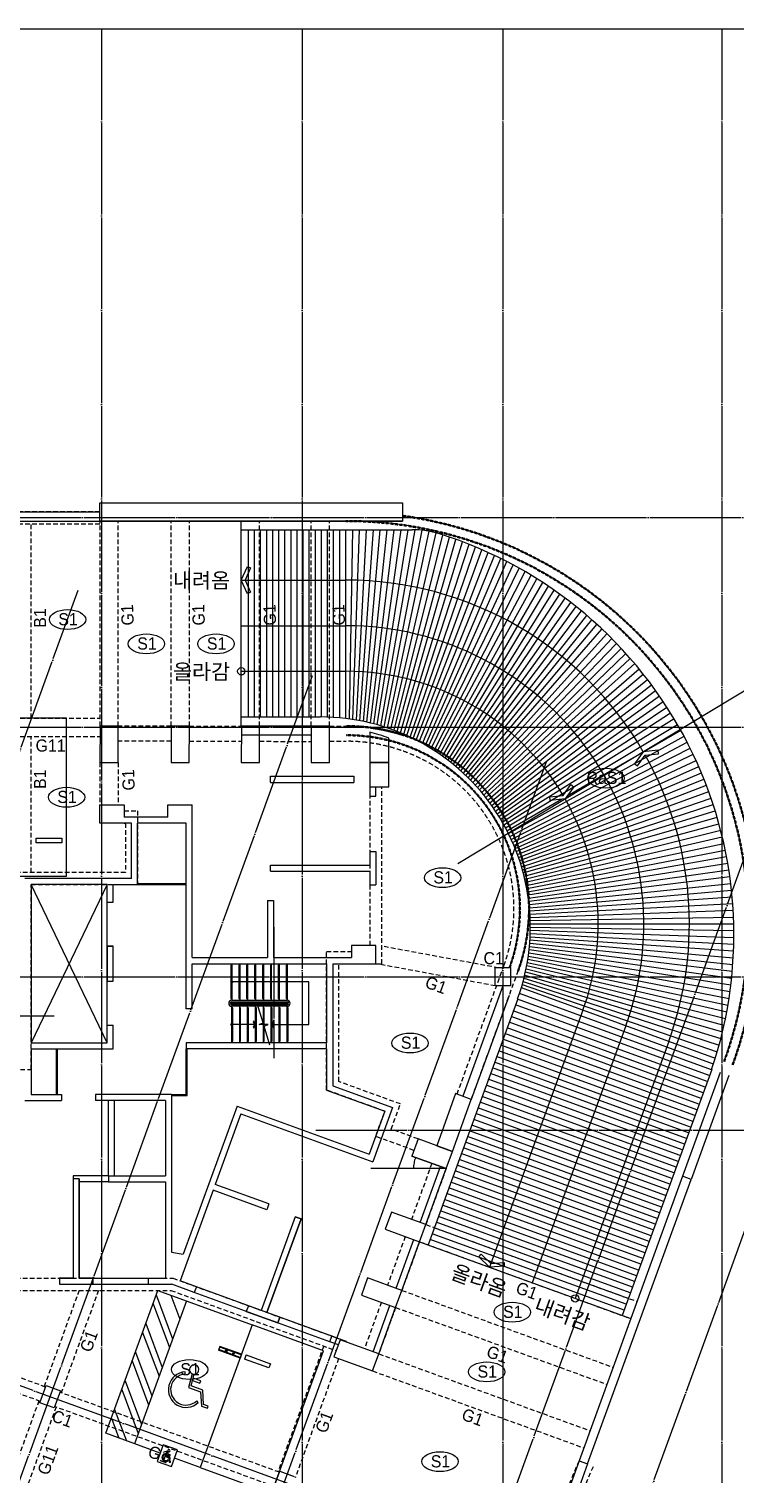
# Model space of a CAD drawing. Extents: x -1102843 to -854660, y -1929973 to -1754472.
# Drawn here: x -928088 to -904863, y -1844289 to -1796784 of the extents above; entities that cross this region are included whole.
import ezdxf
from ezdxf.enums import TextEntityAlignment as Align

# ---------------------------------------------------------------- set-up
doc = ezdxf.new("R2010")
doc.units = 0
doc.header["$LTSCALE"] = 100
doc.header["$MEASUREMENT"] = 0
for name, pattern in [('CEN', [62, 60, -1, 0, -1]), ('HID', [2.3, 1.5, -0.8]), ('HIDDEN', [0.375, 0.25, -0.125])]:
    doc.linetypes.add(name, pattern=pattern)
doc.layers.get('0').update_dxf_attribs({"linetype": 'CONTINUOUS'})
for name, color, linetype, plot in [('!!0', 240, 'CONTINUOUS', False), ('!!0-비내력(경량_출력금지)', 91, 'CONTINUOUS', False), ('!!0-비내력벽(조적_출력금지)', 92, 'CONTINUOUS', False), ('DEFPOINT', 135, 'CONTINUOUS', False)]:
    doc.layers.add(name, color=color, linetype=linetype, plot=plot)
for name, color, linetype in [('!!0-BEAM', 6, 'HID'), ('!!0-BEAM-N', 1, 'HIDDEN'), ('!!0-Cen', 174, 'CEN'), ('!!0-COLUMN', 41, 'CONTINUOUS'), ('!!0-COLUMN-N', 2, 'CONTINUOUS'), ('!!0-END', 253, 'CONTINUOUS'), ('!!0-GIRDER', 3, 'HID'), ('!!0-GIRDER-N', 3, 'CONTINUOUS'), ('!!0-OPEN', 1, 'CONTINUOUS'), ('!!0-WALL', 2, 'CONTINUOUS'), ('000_주차라인', 251, 'CONTINUOUS')]:
    doc.layers.add(name, color=color, linetype=linetype)
doc.layers.add('!!0-하부골조', color=5, linetype='HIDDEN', lineweight=50)
doc.styles.add('굴림', font='Gulim.ttf')

msp = doc.modelspace()

# ---------------------------------------------------------------- linework, layer by layer
at = {"layer": '!!0', "color": 7}
for q in [(-915492, -1833836, 0), (-916847, -1834246, 0)]:
    msp.add_line((-914365, -1834246, 0), q, dxfattribs=at)
for start, end in [(170.0099, 179.9904), (160.0096, 169.9901)]:
    msp.add_arc((-914365, -1834246), 1074, start, end, dxfattribs=at)
for points in [[(-915375, -1833879), (-915374, -1833879), (-915374, -1833878)], [(-915439, -1834246), (-915439, -1834246), (-915439, -1834246)]]:
    msp.add_solid(points, dxfattribs=at)
at = {"layer": '!!0-BEAM'}
for p, q in [((-928016, -1819440, 0), (-928016, -1813061)), ((-928016, -1824511, 0), (-928016, -1820040, 0))]:
    msp.add_line(p, q, dxfattribs=at)
at = {"layer": '!!0-Cen', "ltscale": 0.5}
for p, q in [((-925700, -1796784, 0), (-925700, -1845684, 0)), ((-919100, -1796784, 0), (-919100, -1845684, 0)), ((-912500, -1796784, 0), (-912500, -1845684, 0)), ((-905300, -1796784, 0), (-905300, -1845684, 0)), ((-904640, -1850029, 0), (-1037616, -1801630, 0)), ((-978975, -1812840, 0), (-898539, -1812840, 0)), ((-946370, -1869921, 0), (-926465, -1815231, 0)), ((-938665, -1872726, 0), (-918759, -1818036, 0)), ((-978975, -1819740, 0), (-898539, -1819740, 0)), ((-930959, -1875530, 0), (-911054, -1820840, 0)), ((-924194, -1877993, 0), (-904288, -1823303, 0)), ((-920247, -1879429, 0), (-900341, -1824739, 0)), ((-920036, -1826314, 0), (-920036, -1830619, 0)), ((-978975, -1827940, 0), (-898539, -1827940, 0)), ((-927256, -1829234), (-929956, -1829234)), ((-918646, -1832984, 0), (-903546, -1832984, 0))]:
    msp.add_line(p, q, dxfattribs=at)
at = {"layer": '!!0-COLUMN'}
for p, q in [((-925749, -1819701, 0), (-925751, -1820901, 0)), ((-925149, -1819702, 0), (-925749, -1819701, 0)), ((-925749, -1819701, 0), (-925749, -1819701, 0)), ((-925151, -1820901, 0), (-925149, -1819702, 0)), ((-923410, -1819701, 0), (-923412, -1820901, 0)), ((-922810, -1819702, 0), (-923410, -1819701, 0)), ((-923410, -1819701, 0), (-923410, -1819701, 0)), ((-922812, -1820901, 0), (-922810, -1819702, 0)), ((-921100, -1819701, 0), (-921102, -1820901, 0)), ((-920500, -1820901, 0), (-920500, -1819702, 0)), ((-918800, -1819701, 0), (-918802, -1820901, 0)), ((-918202, -1820901, 0), (-918200, -1819702, 0)), ((-925751, -1820901, 0), (-925151, -1820901, 0)), ((-923412, -1820901, 0), (-922812, -1820901, 0)), ((-921102, -1820901, 0), (-920500, -1820901, 0)), ((-918802, -1820901, 0), (-918202, -1820901, 0)), ((-925756, -1822891, 0), (-925756, -1822291, 0)), ((-925756, -1822291, 0), (-924956, -1822291, 0)), ((-924956, -1822291, 0), (-924956, -1822691, 0)), ((-923516, -1822691, 0), (-923516, -1822291, 0)), ((-923516, -1822291, 0), (-922716, -1822291, 0)), ((-916676, -1826911, 0), (-917476, -1826911, 0)), ((-917476, -1826911, 0), (-917476, -1827311, 0)), ((-916676, -1827511, 0), (-916676, -1826911, 0)), ((-912750, -1828240, 0), (-912750, -1827640, 0)), ((-912750, -1827640, 0), (-912250, -1827640, 0)), ((-912250, -1827640, 0), (-912250, -1828240, 0)), ((-912250, -1828240, 0), (-912750, -1828240, 0)), ((-915288, -1833271, 0), (-915492, -1833836, 0)), ((-914160, -1833682, 0), (-915288, -1833271, 0)), ((-914676, -1833494, 0), (-914160, -1833682, 0)), ((-914365, -1834246, 0), (-914160, -1833682, 0)), ((-914160, -1833682, 0), (-914160, -1833682, 0)), ((-915492, -1833836, 0), (-914365, -1834246, 0)), ((-916163, -1835677, 0), (-916367, -1836241, 0)), ((-915036, -1836087, 0), (-916163, -1835677, 0)), ((-916367, -1836241, 0), (-915241, -1836651, 0)), ((-915241, -1836651, 0), (-915036, -1836087, 0)), ((-915036, -1836087, 0), (-915036, -1836087, 0)), ((-916950, -1837838, 0), (-917154, -1838403, 0)), ((-915822, -1838249, 0), (-916950, -1837838, 0)), ((-917154, -1838403, 0), (-916028, -1838813, 0)), ((-916028, -1838813, 0), (-915822, -1838249, 0)), ((-915822, -1838249, 0), (-915822, -1838249, 0)), ((-916582, -1840335, 0), (-917851, -1839873, 0)), ((-916787, -1840899, 0), (-916582, -1840335, 0)), ((-916582, -1840335, 0), (-916582, -1840335, 0)), ((-918055, -1840437, 0), (-916787, -1840899, 0)), ((-927728, -1841945, 0), (-927522, -1841381, 0)), ((-927522, -1841381, 0), (-927053, -1841552, 0)), ((-927053, -1841552, 0), (-927258, -1842116, 0)), ((-927258, -1842116, 0), (-927728, -1841945, 0)), ((-920043, -1844762), (-919838, -1844198)), ((-919838, -1844198), (-919368, -1844369))]:
    msp.add_line(p, q, dxfattribs=at)
at = {"layer": '!!0-END'}
for p, q in [((-921104, -1819701, 0), (-921107, -1812961, 0)), ((-921107, -1813245, 0), (-915482, -1813245, 0)), ((-920866, -1819401, 0), (-920866, -1813261, 0)), ((-920666, -1819401, 0), (-920666, -1813261, 0)), ((-920466, -1819401, 0), (-920466, -1813261, 0)), ((-920266, -1819401, 0), (-920266, -1813261, 0)), ((-920066, -1819401, 0), (-920066, -1813261, 0)), ((-919866, -1819401, 0), (-919866, -1813261, 0)), ((-919666, -1819401, 0), (-919666, -1813261, 0)), ((-919466, -1819401, 0), (-919466, -1813261, 0)), ((-919266, -1819401, 0), (-919266, -1813261, 0)), ((-919066, -1819401, 0), (-919066, -1813261, 0)), ((-918866, -1819401, 0), (-918866, -1813261, 0)), ((-918666, -1819401, 0), (-918666, -1813261, 0)), ((-918466, -1819401, 0), (-918466, -1813261, 0)), ((-918266, -1819401, 0), (-918266, -1813261, 0)), ((-918066, -1819416, 0), (-918066, -1813261, 0)), ((-917866, -1819431, 0), (-917866, -1813261, 0)), ((-917666, -1819453, 0), (-917666, -1813261, 0)), ((-917549, -1819468, 0), (-917440, -1813245, 0)), ((-917432, -1819485, 0), (-917214, -1813245, 0)), ((-917315, -1819504, 0), (-916987, -1813245, 0)), ((-917199, -1819526, 0), (-916760, -1813245, 0)), ((-917084, -1819549, 0), (-916533, -1813245, 0)), ((-916970, -1819574, 0), (-916304, -1813245, 0)), ((-916856, -1819601, 0), (-916075, -1813245, 0)), ((-916743, -1819629, 0), (-915845, -1813245, 0)), ((-916630, -1819660, 0), (-915615, -1813248, 0)), ((-916519, -1819692, 0), (-915382, -1813246, 0)), ((-916408, -1819726, 0), (-915151, -1813263, 0)), ((-916298, -1819762, 0), (-914923, -1813297, 0)), ((-916188, -1819800, 0), (-914699, -1813349, 0)), ((-916080, -1819840, 0), (-914479, -1813420, 0)), ((-915973, -1819881, 0), (-914260, -1813488, 0)), ((-915866, -1819924, 0), (-914043, -1813564, 0)), ((-915761, -1819968, 0), (-913827, -1813644, 0)), ((-915656, -1820015, 0), (-913613, -1813727, 0)), ((-915553, -1820062, 0), (-913401, -1813813, 0)), ((-915450, -1820112, 0), (-913190, -1813903, 0)), ((-915348, -1820163, 0), (-912981, -1813996, 0)), ((-915248, -1820216, 0), (-912774, -1814093, 0)), ((-915148, -1820270, 0), (-912569, -1814193, 0)), ((-921104, -1814901, 0), (-920904, -1814453, 0)), ((-920795, -1814502, 0), (-920973, -1814901, 0)), ((-920904, -1814453, 0), (-920795, -1814502, 0)), ((-915050, -1820325, 0), (-912366, -1814296, 0)), ((-914953, -1820382, 0), (-912164, -1814402, 0)), ((-914857, -1820441, 0), (-911965, -1814512, 0)), ((-914762, -1820501, 0), (-911768, -1814625, 0)), ((-921104, -1814901, 0), (-917666, -1814901, 0)), ((-920904, -1815349, 0), (-921104, -1814901, 0)), ((-920973, -1814901, 0), (-920795, -1815300, 0)), ((-914668, -1820563, 0), (-911572, -1814740, 0)), ((-914576, -1820625, 0), (-911379, -1814859, 0)), ((-914484, -1820690, 0), (-911188, -1814981, 0)), ((-914394, -1820755, 0), (-911000, -1815106, 0)), ((-920795, -1815300, 0), (-920904, -1815349, 0)), ((-914305, -1820822, 0), (-910813, -1815234, 0)), ((-914217, -1820890, 0), (-910629, -1815365, 0)), ((-914131, -1820960, 0), (-910447, -1815498, 0)), ((-914046, -1821031, 0), (-910268, -1815635, 0)), ((-913962, -1821103, 0), (-910090, -1815774, 0)), ((-913879, -1821176, 0), (-909916, -1815916, 0)), ((-913798, -1821250, 0), (-909744, -1816061, 0)), ((-921104, -1816401, 0), (-917666, -1816401, 0)), ((-913718, -1821326, 0), (-909574, -1816208, 0)), ((-913640, -1821402, 0), (-909407, -1816358, 0)), ((-913562, -1821480, 0), (-909242, -1816511, 0)), ((-913487, -1821559, 0), (-909080, -1816666, 0)), ((-913412, -1821639, 0), (-908921, -1816823, 0)), ((-913339, -1821720, 0), (-908765, -1816983, 0)), ((-913267, -1821802, 0), (-908611, -1817146, 0)), ((-913197, -1821885, 0), (-908460, -1817311, 0)), ((-913128, -1821969, 0), (-908311, -1817478, 0)), ((-921104, -1817901, 0), (-917666, -1817901, 0)), ((-913061, -1822054, 0), (-908166, -1817647, 0)), ((-912995, -1822140, 0), (-908023, -1817819, 0)), ((-912930, -1822227, 0), (-907884, -1817992, 0)), ((-913977, -1824213, 0), (-904203, -1818328, 0)), ((-912867, -1822315, 0), (-907747, -1818168, 0)), ((-912805, -1822403, 0), (-907613, -1818346, 0)), ((-912745, -1822493, 0), (-907482, -1818527, 0)), ((-912686, -1822583, 0), (-907354, -1818709, 0)), ((-912629, -1822674, 0), (-907229, -1818893, 0)), ((-921104, -1819401, 0), (-918498, -1819402, 0)), ((-912573, -1822766, 0), (-907107, -1819079, 0)), ((-912519, -1822858, 0), (-906988, -1819266, 0)), ((-912466, -1822952, 0), (-906872, -1819456, 0)), ((-912415, -1823046, 0), (-906759, -1819647, 0)), ((-910388, -1821999, 0), (-906650, -1819841, 0)), ((-912317, -1823236, 0), (-906543, -1820035, 0)), ((-912270, -1823332, 0), (-906440, -1820232, 0)), ((-912225, -1823428, 0), (-906340, -1820430, 0)), ((-912181, -1823526, 0), (-906243, -1820630, 0)), ((-912139, -1823624, 0), (-906149, -1820831, 0)), ((-907884, -1820544, 0), (-908175, -1820939, 0)), ((-908078, -1821010, 0), (-907819, -1820659, 0)), ((-907396, -1820498, 0), (-907884, -1820544, 0)), ((-907819, -1820659, 0), (-907384, -1820617, 0)), ((-907384, -1820617, 0), (-907396, -1820498, 0)), ((-912098, -1823722, 0), (-906059, -1821033, 0)), ((-912059, -1823821, 0), (-905972, -1821237, 0)), ((-908175, -1820939, 0), (-908078, -1821010, 0)), ((-912022, -1823921, 0), (-905888, -1821442, 0)), ((-911986, -1824021, 0), (-905807, -1821649, 0)), ((-910521, -1821979, 0), (-910267, -1821624, 0)), ((-910169, -1821693, 0), (-910455, -1822092, 0)), ((-910267, -1821624, 0), (-910169, -1821693, 0)), ((-912365, -1823140, 0), (-910572, -1822105, 0)), ((-911952, -1824121, 0), (-905730, -1821857, 0)), ((-911919, -1824222, 0), (-905656, -1822066, 0)), ((-911888, -1824323, 0), (-905586, -1822276, 0)), ((-910955, -1822026, 0), (-910521, -1821979, 0)), ((-910942, -1822146, 0), (-910955, -1822026, 0)), ((-910455, -1822092, 0), (-910942, -1822146, 0)), ((-911858, -1824425, 0), (-905519, -1822487, 0)), ((-911830, -1824528, 0), (-905455, -1822700, 0)), ((-911803, -1824630, 0), (-905395, -1822913, 0)), ((-911779, -1824733, 0), (-905338, -1823127, 0)), ((-911755, -1824836, 0), (-905285, -1823343, 0)), ((-911734, -1824940, 0), (-905235, -1823559, 0)), ((-911714, -1825044, 0), (-905188, -1823776, 0)), ((-911695, -1825148, 0), (-905145, -1823993, 0)), ((-911678, -1825253, 0), (-905106, -1824212, 0)), ((-911663, -1825357, 0), (-905070, -1824431, 0)), ((-911649, -1825462, 0), (-905037, -1824650, 0)), ((-925516, -1824911, 0), (-928016, -1824911, 0)), ((-928016, -1824911, 0), (-928016, -1830111, 0)), ((-925516, -1830111, 0), (-925516, -1824911, 0)), ((-911637, -1825567, 0), (-905008, -1824871, 0)), ((-911627, -1825673, 0), (-904983, -1825091, 0)), ((-911618, -1825778, 0), (-904961, -1825313, 0)), ((-911611, -1825884, 0), (-904943, -1825534, 0)), ((-911605, -1825989, 0), (-904928, -1825756, 0)), ((-911601, -1826095, 0), (-904917, -1825978, 0)), ((-911601, -1826519, 0), (-904908, -1826870, 0)), ((-911599, -1826201, 0), (-904909, -1826201, 0)), ((-911599, -1826413, 0), (-904905, -1826647, 0)), ((-911598, -1826307, 0), (-904905, -1826424, 0)), ((-911628, -1826942, 0), (-904957, -1827762, 0)), ((-911619, -1826837, 0), (-904940, -1827539, 0)), ((-911611, -1826731, 0), (-904925, -1827316, 0)), ((-911605, -1826625, 0), (-904915, -1827093, 0)), ((-921416, -1827511, 0), (-921416, -1828711, 0)), ((-921156, -1827511, 0), (-921156, -1828711, 0)), ((-920896, -1827511, 0), (-920896, -1828711, 0)), ((-920636, -1827511, 0), (-920636, -1828711, 0)), ((-920376, -1827511, 0), (-920376, -1828711, 0)), ((-920116, -1827511, 0), (-920116, -1828711, 0)), ((-919856, -1827511, 0), (-919856, -1828711, 0)), ((-919596, -1827511, 0), (-919596, -1828711, 0)), ((-911697, -1827470, 0), (-905100, -1828872, 0)), ((-911680, -1827365, 0), (-905064, -1828651, 0)), ((-911665, -1827259, 0), (-905032, -1828429, 0)), ((-911651, -1827154, 0), (-905003, -1828207, 0)), ((-911638, -1827048, 0), (-904978, -1827984, 0)), ((-921416, -1827561, 0), (-921446, -1827561, 0)), ((-921446, -1827561, 0), (-921446, -1828661, 0)), ((-921156, -1827561, 0), (-921186, -1827561, 0)), ((-921186, -1827561, 0), (-921186, -1828661, 0)), ((-920896, -1827561, 0), (-920926, -1827561, 0)), ((-920926, -1827561, 0), (-920926, -1828661, 0)), ((-920636, -1827561, 0), (-920666, -1827561, 0)), ((-920666, -1827561, 0), (-920666, -1828661, 0)), ((-920376, -1827561, 0), (-920406, -1827561, 0)), ((-920406, -1827561, 0), (-920406, -1828661, 0)), ((-920116, -1827561, 0), (-920146, -1827561, 0)), ((-920146, -1827561, 0), (-920146, -1828661, 0)), ((-919856, -1827561, 0), (-919886, -1827561, 0)), ((-919886, -1827561, 0), (-919886, -1828661, 0)), ((-919596, -1827561, 0), (-919626, -1827561, 0)), ((-919626, -1827561, 0), (-919626, -1828661, 0)), ((-911783, -1827888, 0), (-905279, -1829753, 0)), ((-911759, -1827784, 0), (-905229, -1829534, 0)), ((-911737, -1827679, 0), (-905182, -1829314, 0)), ((-911716, -1827575, 0), (-905139, -1829093, 0)), ((-918883, -1828111, 0), (-921416, -1828111, 0)), ((-918883, -1829511, 0), (-918883, -1828111, 0)), ((-905507, -1830627, 0), (-911884, -1828306, 0)), ((-911864, -1828199, 0), (-905451, -1830407, 0)), ((-911835, -1828096, 0), (-905390, -1830190, 0)), ((-911808, -1827992, 0), (-905333, -1829972, 0)), ((-921446, -1828661, 0), (-921416, -1828661, 0)), ((-921416, -1828711, 0), (-919596, -1828711, 0)), ((-921416, -1828861, 0), (-921416, -1828761, 0)), ((-921416, -1828761, 0), (-919596, -1828761, 0)), ((-919596, -1828786, 0), (-921416, -1828786, 0)), ((-919596, -1828836, 0), (-921416, -1828836, 0)), ((-919596, -1828861, 0), (-921416, -1828861, 0)), ((-919596, -1828911, 0), (-921416, -1828911, 0)), ((-921416, -1830111, 0), (-921416, -1828911, 0)), ((-921186, -1828661, 0), (-921156, -1828661, 0)), ((-921156, -1828786, 0), (-921156, -1828761, 0)), ((-921156, -1828836, 0), (-921156, -1828861, 0)), ((-921156, -1830111, 0), (-921156, -1828911, 0)), ((-920926, -1828661, 0), (-920896, -1828661, 0)), ((-920896, -1828786, 0), (-920896, -1828761, 0)), ((-920896, -1828836, 0), (-920896, -1828861, 0)), ((-920896, -1830111, 0), (-920896, -1828911, 0)), ((-920666, -1828661, 0), (-920636, -1828661, 0)), ((-920636, -1828786, 0), (-920636, -1828761, 0)), ((-920636, -1828836, 0), (-920636, -1828861, 0)), ((-920636, -1830111, 0), (-920636, -1828911, 0)), ((-920381, -1829461, 0), (-920587, -1828786, 0)), ((-920406, -1828661, 0), (-920376, -1828661, 0)), ((-920376, -1828786, 0), (-920376, -1828761, 0)), ((-920376, -1828836, 0), (-920376, -1828861, 0)), ((-920376, -1830111, 0), (-920376, -1828911, 0)), ((-920146, -1828661, 0), (-920116, -1828661, 0)), ((-920116, -1828786, 0), (-920116, -1828761, 0)), ((-920116, -1828836, 0), (-920116, -1828861, 0)), ((-920116, -1830111, 0), (-920116, -1828911, 0)), ((-919886, -1828661, 0), (-919856, -1828661, 0)), ((-919856, -1828786, 0), (-919856, -1828761, 0)), ((-919856, -1828836, 0), (-919856, -1828861, 0)), ((-919856, -1830111, 0), (-919856, -1828911, 0)), ((-919626, -1828661, 0), (-919596, -1828661, 0)), ((-919596, -1828761, 0), (-919596, -1828861, 0)), ((-919596, -1830111, 0), (-919596, -1828911, 0)), ((-912014, -1828662, 0), (-914959, -1836754, 0)), ((-905712, -1831191, 0), (-912089, -1828869, 0)), ((-905643, -1831003, 0), (-912021, -1828681, 0)), ((-905575, -1830815, 0), (-911953, -1828493, 0)), ((-921386, -1828961, 0), (-921416, -1828961, 0)), ((-921386, -1830061, 0), (-921386, -1828961, 0)), ((-921126, -1828961, 0), (-921156, -1828961, 0)), ((-921126, -1830061, 0), (-921126, -1828961, 0)), ((-920866, -1828961, 0), (-920896, -1828961, 0)), ((-920866, -1830061, 0), (-920866, -1828961, 0)), ((-920686, -1829399, 0), (-920713, -1829411, 0)), ((-920713, -1829411, 0), (-920668, -1829511, 0)), ((-920636, -1829511, 0), (-920686, -1829399, 0)), ((-920606, -1828961, 0), (-920636, -1828961, 0)), ((-920606, -1830061, 0), (-920606, -1828961, 0)), ((-920346, -1828961, 0), (-920376, -1828961, 0)), ((-920346, -1830061, 0), (-920346, -1828961, 0)), ((-920086, -1828961, 0), (-920116, -1828961, 0)), ((-920116, -1829511, 0), (-920066, -1829399, 0)), ((-920086, -1830061, 0), (-920086, -1828961, 0)), ((-920038, -1829411, 0), (-920083, -1829511, 0)), ((-920066, -1829399, 0), (-920038, -1829411, 0)), ((-919826, -1828961, 0), (-919856, -1828961, 0)), ((-919826, -1830061, 0), (-919826, -1828961, 0)), ((-919566, -1828961, 0), (-919596, -1828961, 0)), ((-919566, -1830061, 0), (-919566, -1828961, 0)), ((-909867, -1829040, 0), (-912942, -1837488, 0)), ((-905849, -1831566, 0), (-912226, -1829245, 0)), ((-905780, -1831379, 0), (-912158, -1829057, 0)), ((-920636, -1829511, 0), (-921416, -1829511, 0)), ((-920668, -1829511, 0), (-920713, -1829611, 0)), ((-920713, -1829611, 0), (-920686, -1829623, 0)), ((-920686, -1829623, 0), (-920636, -1829511, 0)), ((-920516, -1829511, 0), (-920381, -1829461, 0)), ((-920216, -1829511, 0), (-920516, -1829511, 0)), ((-920350, -1829561, 0), (-920216, -1829511, 0)), ((-920160, -1830186, 0), (-920350, -1829561, 0)), ((-920116, -1829511, 0), (-918883, -1829511, 0)), ((-920066, -1829623, 0), (-920116, -1829511, 0)), ((-920083, -1829511, 0), (-920038, -1829611, 0)), ((-920038, -1829611, 0), (-920066, -1829623, 0)), ((-906054, -1832130, 0), (-912431, -1829809, 0)), ((-905985, -1831942, 0), (-912363, -1829621, 0)), ((-905917, -1831754, 0), (-912295, -1829433, 0)), ((-908457, -1829553, 0), (-911532, -1838001, 0)), ((-928016, -1830111, 0), (-925516, -1830111, 0)), ((-921416, -1830061, 0), (-921386, -1830061, 0)), ((-921156, -1830061, 0), (-921126, -1830061, 0)), ((-920896, -1830061, 0), (-920866, -1830061, 0)), ((-920636, -1830061, 0), (-920606, -1830061, 0)), ((-920376, -1830061, 0), (-920346, -1830061, 0)), ((-920116, -1830061, 0), (-920086, -1830061, 0)), ((-919856, -1830061, 0), (-919826, -1830061, 0)), ((-919596, -1830061, 0), (-919566, -1830061, 0)), ((-906191, -1832506, 0), (-912568, -1830185, 0)), ((-906122, -1832318, 0), (-912500, -1829997, 0)), ((-907048, -1830066, 0), (-910123, -1838514, 0)), ((-906396, -1833070, 0), (-912773, -1830749, 0)), ((-906327, -1832882, 0), (-912705, -1830561, 0)), ((-906259, -1832694, 0), (-912637, -1830373, 0)), ((-906601, -1833634, 0), (-912979, -1831313, 0)), ((-906533, -1833446, 0), (-912910, -1831125, 0)), ((-906464, -1833258, 0), (-912842, -1830937, 0)), ((-905633, -1830985, 0), (-908578, -1839076, 0)), ((-906738, -1834010, 0), (-913115, -1831688, 0)), ((-906669, -1833822, 0), (-913047, -1831500, 0)), ((-906943, -1834573, 0), (-913321, -1832252, 0)), ((-906875, -1834386, 0), (-913252, -1832064, 0)), ((-906806, -1834198, 0), (-913184, -1831876, 0)), ((-907080, -1834949, 0), (-913457, -1832628, 0)), ((-907011, -1834761, 0), (-913389, -1832440, 0)), ((-907285, -1835513, 0), (-913663, -1833192, 0)), ((-907217, -1835325, 0), (-913594, -1833004, 0)), ((-907148, -1835137, 0), (-913526, -1832816, 0)), ((-907422, -1835889, 0), (-913799, -1833568, 0)), ((-907353, -1835701, 0), (-913731, -1833380, 0)), ((-907627, -1836453, 0), (-914005, -1834132, 0)), ((-907559, -1836265, 0), (-913936, -1833944, 0)), ((-907490, -1836077, 0), (-913868, -1833756, 0)), ((-907764, -1836829, 0), (-914141, -1834508, 0)), ((-907695, -1836641, 0), (-914073, -1834320, 0)), ((-907969, -1837393, 0), (-914347, -1835071, 0)), ((-907901, -1837205, 0), (-914278, -1834883, 0)), ((-907832, -1837017, 0), (-914210, -1834695, 0)), ((-908106, -1837768, 0), (-914483, -1835447, 0)), ((-908038, -1837581, 0), (-914415, -1835259, 0)), ((-908311, -1838332, 0), (-914689, -1836011, 0)), ((-908243, -1838144, 0), (-914620, -1835823, 0)), ((-908174, -1837956, 0), (-914552, -1835635, 0)), ((-908448, -1838708, 0), (-914825, -1836387, 0)), ((-908380, -1838520, 0), (-914757, -1836199, 0)), ((-915241, -1836651, 0), (-908296, -1839179, 0)), ((-908516, -1838896, 0), (-914894, -1836575, 0)), ((-913294, -1837147, 0), (-913210, -1837061, 0)), ((-912942, -1837488, 0), (-913294, -1837147, 0)), ((-913210, -1837061, 0), (-912897, -1837365, 0)), ((-912453, -1837453, 0), (-912942, -1837488, 0)), ((-912897, -1837365, 0), (-912461, -1837334, 0)), ((-912461, -1837334, 0), (-912453, -1837453, 0))]:
    msp.add_line(p, q, dxfattribs=at)
for centre, radius in [((-921104, -1817901, 0), 120), ((-921416, -1828111, 0), 30), ((-921416, -1829511, 0), 30), ((-910123, -1838514, 0), 120)]:
    msp.add_circle(centre, radius, dxfattribs=at)
for centre, radius, start, end in [((-915482, -1816245, 0), 3000, 72.6012, 90), ((-918714, -1826560, 0), 13810, 341.2834, 72.6012), ((-917666, -1826201, 0), 11300, 30.0386, 90), ((-917666, -1826201, 0), 9800, 340, 90), ((-917666, -1826201, 0), 8300, 30.5814, 90), ((-918498, -1826302, 0), 6900, 340, 90), ((-917666, -1826201, 0), 11300, 340, 29.3712), ((-917666, -1826201, 0), 8300, 340, 29.6726), ((-921416, -1828811, 0), 100, 90, 270), ((-921416, -1828811, 0), 50, 90, 270), ((-919596, -1828811, 0), 100, 270, 90), ((-919596, -1828811, 0), 50, 270, 90)]:
    msp.add_arc(centre, radius, start, end, dxfattribs=at)
at = {"layer": '!!0-GIRDER'}
for p, q in [((-925756, -1812661, 0), (-973308, -1812661, 0)), ((-925756, -1813061, 0), (-973308, -1813061, 0)), ((-925749, -1819701, 0), (-925749, -1812961, 0)), ((-925149, -1819701, 0), (-925149, -1812961, 0)), ((-923410, -1819702, 0), (-923410, -1812962, 0)), ((-922810, -1819702, 0), (-922810, -1812962, 0)), ((-921104, -1819702, 0), (-921104, -1812962, 0)), ((-920504, -1819702, 0), (-920504, -1812962, 0)), ((-918800, -1819702, 0), (-918800, -1812962, 0)), ((-918200, -1819702, 0), (-918200, -1812962, 0)), ((-932050, -1819440, 0), (-925749, -1819440, 0)), ((-923410, -1819701, 0), (-925149, -1819701, 0)), ((-922810, -1819702, 0), (-921100, -1819702, 0)), ((-920500, -1819702, 0), (-918800, -1819705, 0)), ((-918200, -1819702, 0), (-917650, -1819701, 0)), ((-932050, -1820040, 0), (-925749, -1820040, 0)), ((-923410, -1820201, 0), (-925149, -1820201, 0)), ((-922810, -1820202, 0), (-921100, -1820202, 0)), ((-920501, -1820202, 0), (-918801, -1820205, 0)), ((-918199, -1820202, 0), (-917649, -1820201, 0)), ((-925751, -1820901, 0), (-925756, -1822291, 0)), ((-925151, -1820903, 0), (-925156, -1822293, 0)), ((-916876, -1821701, 0), (-916876, -1826911, 0)), ((-916476, -1827511, 0), (-916476, -1821701, 0)), ((-924956, -1822491, 0), (-924516, -1822491, 0)), ((-924516, -1822491, 0), (-924516, -1824911, 0)), ((-924956, -1822891, 0), (-924916, -1822891, 0)), ((-924916, -1822891, 0), (-924916, -1824511, 0)), ((-924916, -1824511, 0), (-928416, -1824511, 0)), ((-928016, -1830991, 0), (-928016, -1824911, 0)), ((-928016, -1824911, 0), (-924516, -1824911, 0)), ((-912640, -1827650, 0), (-916476, -1826938, 0)), ((-918296, -1831666, 0), (-918296, -1827111, 0)), ((-918296, -1827111, 0), (-917476, -1827111, 0)), ((-917896, -1831386, 0), (-917896, -1827511, 0)), ((-917896, -1827511, 0), (-917476, -1827511, 0)), ((-916676, -1827511, 0), (-916476, -1827511, 0)), ((-912750, -1828240, 0), (-916676, -1827511, 0)), ((-914007, -1831800, 0), (-912467, -1827582, 0)), ((-913538, -1831972, 0), (-911998, -1827753, 0)), ((-930206, -1830991, 0), (-928016, -1830991, 0)), ((-916382, -1832362, 0), (-918296, -1831666, 0)), ((-915870, -1832123, 0), (-917896, -1831386, 0)), ((-916171, -1832950, 0), (-915870, -1832123, 0)), ((-916683, -1833189, 0), (-916382, -1832362, 0)), ((-915425, -1833647, 0), (-916683, -1833189, 0)), ((-915288, -1833271, 0), (-916171, -1832950, 0)), ((-914835, -1834075, 0), (-915506, -1835916, 0)), ((-914365, -1834246, 0), (-915036, -1836087, 0)), ((-915711, -1836480, 0), (-916292, -1838078, 0)), ((-915036, -1836087, 0), (-908091, -1838615, 0)), ((-915241, -1836651, 0), (-915822, -1838249, 0)), ((-915241, -1836651, 0), (-908296, -1839179, 0)), ((-929206, -1837851, 0), (-923348, -1837851, 0)), ((-923348, -1837851, 0), (-917844, -1839854, 0)), ((-929206, -1838251, 0), (-923418, -1838251, 0)), ((-926436, -1838251, 0), (-927586, -1841411, 0)), ((-925798, -1838251, 0), (-927023, -1841616, 0)), ((-923418, -1838251, 0), (-917981, -1840230, 0)), ((-915822, -1838249, 0), (-908878, -1840777, 0)), ((-916497, -1838642, 0), (-917052, -1840164, 0)), ((-916028, -1838813, 0), (-916582, -1840335, 0)), ((-916028, -1838813, 0), (-909083, -1841340, 0)), ((-927710, -1841898, 0), (-935341, -1839121, 0)), ((-927539, -1841428, 0), (-933879, -1839121, 0)), ((-918392, -1840080, 0), (-919896, -1844210, 0)), ((-916582, -1840335, 0), (-909637, -1842863, 0)), ((-917904, -1840492, 0), (-919332, -1844416, 0)), ((-916787, -1840899, 0), (-909842, -1843426, 0)), ((-919849, -1844228, 0), (-927070, -1841599, 0)), ((-927757, -1841880, 0), (-930391, -1849117, 0)), ((-927193, -1842085, 0), (-929827, -1849322, 0)), ((-920020, -1844697, 0), (-927241, -1842069, 0)), ((-909996, -1843849, 0), (-911441, -1847235, 0)), ((-909536, -1844046, 0), (-910981, -1847431, 0))]:
    msp.add_line(p, q, dxfattribs=at)
for radius in [6000, 5500]:
    msp.add_arc((-917636, -1825701, 0), radius, 340, 90.1322, dxfattribs=at)
at = {"layer": '!!0-OPEN'}
for p, q in [((-925516, -1830111, 0), (-928016, -1824911, 0)), ((-925516, -1824911, 0), (-928016, -1830111, 0))]:
    msp.add_line(p, q, dxfattribs=at)
at = {"layer": '!!0-WALL'}
for p, q in [((-973308, -1812661, 0), (-925756, -1812661, 0)), ((-925756, -1812361, 0), (-915806, -1812361, 0)), ((-925756, -1812961, 0), (-925756, -1812361, 0)), ((-915806, -1812361, 0), (-915806, -1812961, 0)), ((-973174, -1812961, 0), (-915806, -1812961, 0)), ((-915806, -1812961, 0), (-925756, -1812961, 0)), ((-920500, -1819702, 0), (-921100, -1819701, 0)), ((-921100, -1819701, 0), (-921100, -1819701, 0)), ((-918800, -1819701, 0), (-920500, -1819702, 0)), ((-918200, -1819702, 0), (-918800, -1819701, 0)), ((-918800, -1819701, 0), (-918800, -1819701, 0)), ((-916876, -1819905, 0), (-916876, -1820901, 0)), ((-918800, -1820001, 0), (-921100, -1820003, 0)), ((-916256, -1820901, 0), (-916256, -1820095, 0)), ((-916876, -1820901, 0), (-916256, -1820901, 0)), ((-916876, -1820901, 0), (-916876, -1821701, 0)), ((-916256, -1820901, 0), (-916876, -1820901, 0)), ((-916876, -1820901, 0), (-916876, -1820901, 0)), ((-916256, -1821701, 0), (-916256, -1820901, 0)), ((-920146, -1821551, 0), (-920146, -1821351, 0)), ((-920146, -1821351, 0), (-917406, -1821351, 0)), ((-920146, -1821551, 0), (-917406, -1821551, 0)), ((-917406, -1821351, 0), (-917406, -1821551, 0)), ((-916876, -1821701, 0), (-916876, -1822001, 0)), ((-916876, -1821701, 0), (-916256, -1821701, 0)), ((-916676, -1822001, 0), (-916676, -1821701, 0)), ((-916876, -1822001, 0), (-916676, -1822001, 0)), ((-923516, -1822691, 0), (-924956, -1822691, 0)), ((-922716, -1827311, 0), (-922716, -1822291, 0)), ((-924716, -1822891, 0), (-925756, -1822891, 0)), ((-924716, -1824711, 0), (-924716, -1822891, 0)), ((-924516, -1824911, 0), (-924516, -1822891, 0)), ((-922916, -1822891, 0), (-924516, -1822891, 0)), ((-922916, -1828991, 0), (-922916, -1822891, 0)), ((-916876, -1823821, 0), (-916876, -1824271, 0)), ((-916876, -1823821, 0), (-916676, -1823821, 0)), ((-916676, -1823821, 0), (-916676, -1824921, 0)), ((-920146, -1824271, 0), (-916876, -1824271, 0)), ((-920146, -1824471, 0), (-920146, -1824271, 0)), ((-920146, -1824471, 0), (-916876, -1824471, 0)), ((-916876, -1824471, 0), (-916876, -1824921, 0)), ((-924716, -1824711, 0), (-928216, -1824711, 0)), ((-925516, -1824911, 0), (-928016, -1824911, 0)), ((-928016, -1824911, 0), (-928016, -1830111, 0)), ((-925516, -1825491, 0), (-925516, -1824911, 0)), ((-925316, -1824911, 0), (-924516, -1824911, 0)), ((-925316, -1825491, 0), (-925316, -1824911, 0)), ((-916876, -1824921, 0), (-916676, -1824921, 0)), ((-925516, -1825491, 0), (-925316, -1825491, 0)), ((-920246, -1825436, 0), (-920246, -1827311, 0)), ((-920246, -1825436, 0), (-920046, -1825436, 0)), ((-920046, -1825436, 0), (-920046, -1827311, 0)), ((-925516, -1826931, 0), (-925316, -1826931, 0)), ((-925516, -1828091, 0), (-925516, -1826931, 0)), ((-925316, -1826931, 0), (-925516, -1826931, 0)), ((-925516, -1826931, 0), (-925516, -1828091, 0)), ((-925316, -1828091, 0), (-925316, -1826931, 0)), ((-925316, -1828091, 0), (-925316, -1826931, 0)), ((-925316, -1826931, 0), (-925316, -1826931, 0)), ((-922716, -1827311, 0), (-920246, -1827311, 0)), ((-922716, -1828991, 0), (-922716, -1827511, 0)), ((-922716, -1827511, 0), (-918296, -1827511, 0)), ((-920046, -1827311, 0), (-917476, -1827311, 0)), ((-918296, -1827511, 0), (-918296, -1830111, 0)), ((-918096, -1827511, 0), (-918096, -1831526, 0)), ((-918096, -1827511, 0), (-916676, -1827511, 0)), ((-925516, -1828091, 0), (-925316, -1828091, 0)), ((-925516, -1828091, 0), (-925316, -1828091, 0)), ((-912499, -1828240, 0), (-913820, -1831869, 0)), ((-912296, -1828560, 0), (-913538, -1831972, 0)), ((-922716, -1828991, 0), (-922916, -1828991, 0)), ((-925516, -1829531, 0), (-925316, -1829531, 0)), ((-925516, -1830111, 0), (-925516, -1829531, 0)), ((-925316, -1830311, 0), (-925316, -1829531, 0)), ((-928016, -1830111, 0), (-925516, -1830111, 0)), ((-928016, -1830311, 0), (-928016, -1831811, 0)), ((-928016, -1830311, 0), (-925316, -1830311, 0)), ((-918296, -1830111, 0), (-922916, -1830111, 0)), ((-922916, -1830111, 0), (-922916, -1830311, 0)), ((-918296, -1830311, 0), (-922916, -1830311, 0)), ((-918296, -1830311, 0), (-918296, -1831666, 0)), ((-905351, -1831087, 0), (-906593, -1834499, 0)), ((-905069, -1831190, 0), (-906311, -1834602, 0)), ((-918296, -1831666, 0), (-916382, -1832362, 0)), ((-918096, -1831526, 0), (-916126, -1832243, 0)), ((-914058, -1831782, 0), (-914676, -1833494, 0)), ((-913538, -1831972, 0), (-914058, -1831782, 0)), ((-928216, -1832011, 0), (-927016, -1832011, 0)), ((-928016, -1831811, 0), (-927016, -1831811, 0)), ((-927016, -1831811, 0), (-927016, -1832011, 0)), ((-925896, -1831811, 0), (-925896, -1832011, 0)), ((-923396, -1831811, 0), (-925896, -1831811, 0)), ((-923596, -1832011, 0), (-925896, -1832011, 0)), ((-923596, -1832011, 0), (-923596, -1834481, 0)), ((-923396, -1831811, 0), (-923396, -1836996, 0)), ((-921237, -1832192, 0), (-923010, -1837064, 0)), ((-921237, -1832192, 0), (-916895, -1833772, 0)), ((-916126, -1832243, 0), (-916776, -1834028, 0)), ((-914160, -1833682, 0), (-913538, -1831972, 0)), ((-921117, -1832448, 0), (-921962, -1834769, 0)), ((-921117, -1832448, 0), (-916776, -1834028, 0)), ((-916382, -1832362, 0), (-916895, -1833772, 0)), ((-926636, -1834581, 0), (-926636, -1837851, 0)), ((-926436, -1834581, 0), (-926636, -1834581, 0)), ((-926436, -1834581, 0), (-926636, -1834581, 0)), ((-926636, -1834581, 0), (-926636, -1837851, 0)), ((-926436, -1834581, 0), (-926436, -1837851, 0)), ((-926436, -1837851, 0), (-926436, -1834581, 0)), ((-926436, -1834581, 0), (-926436, -1834581, 0)), ((-925471, -1834481, 0), (-923596, -1834481, 0)), ((-925471, -1834481, 0), (-925471, -1834681, 0)), ((-906593, -1834499, 0), (-909996, -1843849, 0)), ((-909714, -1843952, 0), (-906311, -1834602, 0)), ((-906311, -1834602, 0), (-906593, -1834499, 0)), ((-925471, -1834681, 0), (-923596, -1834681, 0)), ((-923596, -1834681, 0), (-923596, -1837851, 0)), ((-922030, -1834957, 0), (-923115, -1837936, 0)), ((-920268, -1835598, 0), (-922030, -1834957, 0)), ((-920200, -1835410, 0), (-921962, -1834769, 0)), ((-920200, -1835410, 0), (-920268, -1835598, 0)), ((-919327, -1835834, 0), (-920446, -1838907, 0)), ((-919327, -1835834, 0), (-920446, -1838907, 0)), ((-919139, -1835903, 0), (-920258, -1838976, 0)), ((-920258, -1838976, 0), (-919139, -1835903, 0)), ((-919327, -1835834, 0), (-919139, -1835903, 0)), ((-919139, -1835903, 0), (-919327, -1835834, 0)), ((-919139, -1835903, 0), (-919139, -1835903, 0)), ((-923396, -1836996, 0), (-923010, -1837064, 0)), ((-927086, -1837851, 0), (-926636, -1837851, 0)), ((-927086, -1837851, 0), (-927086, -1838051, 0)), ((-926636, -1837851, 0), (-927086, -1837851, 0)), ((-927086, -1837851, 0), (-927086, -1838051, 0)), ((-926436, -1837851, 0), (-925986, -1837851, 0)), ((-925986, -1837851, 0), (-926436, -1837851, 0)), ((-925986, -1837851, 0), (-925986, -1838051, 0)), ((-925986, -1838051, 0), (-925986, -1837851, 0)), ((-924166, -1837851, 0), (-923596, -1837851, 0)), ((-924166, -1837851, 0), (-924166, -1838051, 0)), ((-922579, -1838131, 0), (-923115, -1837936, 0)), ((-927086, -1838051, 0), (-925986, -1838051, 0)), ((-927086, -1838051, 0), (-925986, -1838051, 0)), ((-924166, -1838051, 0), (-923383, -1838051, 0)), ((-922647, -1838319, 0), (-923383, -1838051, 0)), ((-922579, -1838131, 0), (-922647, -1838319, 0)), ((-920869, -1838753, 0), (-920937, -1838941, 0)), ((-920869, -1838753, 0), (-920937, -1838941, 0)), ((-920446, -1838907, 0), (-920869, -1838753, 0)), ((-920446, -1838907, 0), (-920869, -1838753, 0)), ((-919903, -1839317, 0), (-920937, -1838941, 0)), ((-920937, -1838941, 0), (-919903, -1839317, 0)), ((-919835, -1839130, 0), (-920258, -1838976, 0)), ((-919835, -1839130, 0), (-920258, -1838976, 0)), ((-919835, -1839130, 0), (-919903, -1839317, 0)), ((-919903, -1839317, 0), (-919835, -1839130, 0)), ((-917851, -1839873, 0), (-918055, -1840437, 0)), ((-909996, -1843849, 0), (-911253, -1847303, 0)), ((-909714, -1843952, 0), (-910971, -1847406, 0)), ((-909996, -1843849, 0), (-909714, -1843952, 0))]:
    msp.add_line(p, q, dxfattribs=at)
for centre, radius, start, end in [((-917666, -1826201, 0), 13240, 340, 90), ((-917666, -1826201, 0), 13540, 340, 82.1018), ((-917666, -1826201, 0), 13540, 340, 82.1018), ((-917640, -1825701, 0), 6000, 340, 90.1322), ((-918498, -1826302, 0), 6600, 70.1398, 75.7716), ((-917640, -1825701, 0), 5700, 340, 90.1322)]:
    msp.add_arc(centre, radius, start, end, dxfattribs=at)
at = {"layer": '!!0-비내력(경량_출력금지)'}
for p, q in [((-924516, -1824881, 0), (-922916, -1824881, 0)), ((-924516, -1824911, 0), (-922916, -1824911, 0)), ((-922916, -1828991, 0), (-922924, -1828991, 0)), ((-927181, -1831811, 0), (-927181, -1830311, 0)), ((-927151, -1831811, 0), (-927151, -1830311, 0)), ((-922916, -1831811, 0), (-922916, -1830311, 0)), ((-922886, -1831841, 0), (-922886, -1830311, 0)), ((-923396, -1831811, 0), (-922916, -1831811, 0)), ((-923396, -1831841, 0), (-922886, -1831841, 0))]:
    msp.add_line(p, q, dxfattribs=at)
at = {"layer": '!!0-비내력벽(조적_출력금지)'}
for p, q in [((-925471, -1834481, 0), (-925471, -1832011, 0)), ((-925271, -1834481, 0), (-925271, -1832011, 0)), ((-925471, -1834481, 0), (-926636, -1834481, 0)), ((-926636, -1834481, 0), (-926636, -1834581, 0)), ((-915224, -1836019, 0), (-914553, -1834177, 0)), ((-915036, -1836087, 0), (-914365, -1834246, 0)), ((-925471, -1834681, 0), (-926436, -1834681, 0)), ((-916010, -1838180, 0), (-915429, -1836583, 0)), ((-915822, -1838249, 0), (-915241, -1836651, 0)), ((-925986, -1837851, 0), (-924166, -1837851, 0)), ((-925986, -1838051, 0), (-924166, -1838051, 0)), ((-918193, -1839940, 0), (-922647, -1838319, 0)), ((-918125, -1839752, 0), (-922579, -1838131, 0)), ((-916770, -1840266, 0), (-916216, -1838744, 0)), ((-916582, -1840335, 0), (-916028, -1838813, 0)), ((-918193, -1839940, 0), (-918125, -1839752, 0)), ((-918125, -1839752, 0), (-917655, -1839923, 0)), ((-917911, -1840043, 0), (-918193, -1839940, 0)), ((-917911, -1840043, 0), (-917911, -1840043, 0)), ((-917655, -1839923, 0), (-917662, -1839942, 0))]:
    msp.add_line(p, q, dxfattribs=at)
at = {"layer": '!!0-하부골조', "ltscale": 4}
for centre, radius, start, end in [((-917666, -1826201, 0), 13240, 340, 90), ((-917666, -1826201, 0), 13540, 340, 82.1018), ((-917640, -1825701, 0), 6000, 340, 90.1322), ((-917659, -1825766, 0), 6068, 72.2182, 82.5851), ((-917640, -1825701, 0), 5700, 340, 90.1322)]:
    msp.add_arc(centre, radius, start, end, dxfattribs=at)
for centre in [(-926817, -1816200, 0), (-924222, -1816998, 0), (-921932, -1816998, 0), (-909113, -1821416), (-926850, -1822041, 0), (-914484, -1824685, 0), (-915553, -1830119, 0), (-912191, -1838967, 0), (-922804, -1840853, 0), (-913032, -1840929, 0), (-914569, -1843880)]:
    msp.add_ellipse(centre, major_axis=(598, 0), ratio=0.546785)
at = {"layer": '000_주차라인'}
for p, q in [((-926850, -1819440, 0), (-929450, -1819440, 0)), ((-926850, -1824640, 0), (-926850, -1819440, 0)), ((-927850, -1823390, 0), (-927000, -1823390, 0)), ((-927850, -1823540, 0), (-927850, -1823390, 0)), ((-927000, -1823540, 0), (-927850, -1823540, 0)), ((-927000, -1823390, 0), (-927000, -1823540, 0)), ((-929450, -1824640, 0), (-926850, -1824640, 0))]:
    msp.add_line(p, q, dxfattribs=at)
at = {"layer": '000_주차라인', "linetype": 'Continuous'}
for p, q in [((-925555, -1842949), (-923845, -1838250)), ((-923901, -1838402), (-923361, -1839842)), ((-923845, -1838250), (-920744, -1839379)), ((-923419, -1838405), (-923124, -1839192)), ((-922906, -1838592), (-924616, -1843291)), ((-924006, -1838691), (-923466, -1840131)), ((-924243, -1839342), (-923703, -1840782)), ((-920744, -1839379), (-922454, -1844077)), ((-920744, -1839379), (-922454, -1844077)), ((-918395, -1840234), (-920744, -1839379)), ((-924348, -1839631), (-923808, -1841071)), ((-924585, -1840282), (-924045, -1841722)), ((-921803, -1840095), (-921848, -1840217)), ((-921143, -1840474), (-921848, -1840217)), ((-921136, -1840455), (-921841, -1840198)), ((-921105, -1840370), (-921810, -1840114)), ((-921098, -1840351), (-921803, -1840095)), ((-921550, -1840256), (-921630, -1840227)), ((-921576, -1840201), (-921605, -1840281)), ((-921316, -1840341), (-921395, -1840312)), ((-921341, -1840287), (-921370, -1840367)), ((-920105, -1844932), (-918395, -1840234)), ((-924690, -1840571), (-924150, -1842011)), ((-921098, -1840351), (-921143, -1840474)), ((-920945, -1840370), (-920997, -1840511)), ((-920198, -1840801), (-920997, -1840511)), ((-920945, -1840370), (-920147, -1840660)), ((-920147, -1840660), (-920198, -1840801)), ((-924927, -1841221), (-924387, -1842661)), ((-922948, -1841004, 0), (-922952, -1840929, 0)), ((-922721, -1840990, 0), (-922841, -1841438, 0)), ((-922751, -1841391, 0), (-922648, -1841007, 0)), ((-922682, -1841136, 0), (-922702, -1841208, 0)), ((-922702, -1841208, 0), (-922462, -1841295, 0)), ((-922437, -1841225, 0), (-922682, -1841136, 0)), ((-922462, -1841295, 0), (-922437, -1841225, 0)), ((-925032, -1841510), (-924492, -1842951)), ((-922841, -1841438, 0), (-922439, -1841584, 0)), ((-922367, -1841531, 0), (-922751, -1841391, 0)), ((-922439, -1841584, 0), (-922414, -1842051, 0)), ((-922342, -1841998, 0), (-922367, -1841531, 0)), ((-925269, -1842161), (-924882, -1843194)), ((-922516, -1841937, 0), (-922568, -1841882, 0)), ((-922414, -1842051, 0), (-922214, -1842124, 0)), ((-922189, -1842054, 0), (-922342, -1841998, 0)), ((-922214, -1842124, 0), (-922189, -1842054, 0)), ((-925374, -1842450), (-925129, -1843104)), ((-923770, -1843598), (-925555, -1842949)), ((-923671, -1843326), (-923869, -1843871)), ((-923201, -1843497), (-923671, -1843326)), ((-923591, -1843641), (-923581, -1843612)), ((-923514, -1843510), (-923583, -1843702)), ((-923514, -1843510), (-923583, -1843702)), ((-923549, -1843689), (-923536, -1843653)), ((-923549, -1843689), (-923536, -1843653)), ((-923536, -1843653), (-923451, -1843684)), ((-923536, -1843653), (-923451, -1843684)), ((-923526, -1843625), (-923497, -1843547)), ((-923526, -1843625), (-923497, -1843547)), ((-923526, -1843625), (-923441, -1843656)), ((-923441, -1843656), (-923526, -1843625)), ((-923451, -1843684), (-923441, -1843656)), ((-923451, -1843684), (-923441, -1843656)), ((-923399, -1844042), (-923201, -1843497)), ((-923869, -1843871), (-923399, -1844042)), ((-923583, -1843702), (-923474, -1843761)), ((-923583, -1843702), (-923474, -1843761)), ((-923445, -1843744), (-923549, -1843689)), ((-923445, -1843744), (-923549, -1843689)), ((-923504, -1843847), (-923503, -1843808)), ((-923474, -1843761), (-923477, -1843896)), ((-923474, -1843761), (-923477, -1843896)), ((-923477, -1843896), (-923427, -1843897)), ((-923477, -1843896), (-923427, -1843897)), ((-923448, -1843868), (-923445, -1843744)), ((-923448, -1843868), (-923445, -1843744)), ((-923426, -1843869), (-923448, -1843868)), ((-923426, -1843869), (-923448, -1843868)), ((-923427, -1843897), (-923426, -1843869)), ((-923427, -1843897), (-923426, -1843869)), ((-922454, -1844077), (-923300, -1843769)), ((-922454, -1844077), (-920105, -1844932))]:
    msp.add_line(p, q, dxfattribs=at)
for centre in [(-921590, -1840241), (-921356, -1840327)]:
    msp.add_circle(centre, 17.5, dxfattribs=at)
for centre, radius, start, end in [((-922650, -1840853, 0), 154, 160, 340), ((-922650, -1840853, 0), 154, 340, 160), ((-922918, -1841512, 0), 584, 93.3745, 313.4332), ((-922918, -1841512, 0), 509, 93.3745, 313.4332), ((-922650, -1840853, 0), 154, 242.6322, 270.8528)]:
    msp.add_arc(centre, radius, start, end, dxfattribs=at)
for centre, major_axis, start_param, end_param in [((-923582, -1843743), (115, -61), 2.050405, 5.842909), ((-923582, -1843743), (90.5, -48.2), 2.148638, 6.082579), ((-923480, -1843517), (30, -16), -1.598296, 3.422259), ((-923480, -1843517), (30, -16), -1.598296, 3.422259)]:
    msp.add_ellipse(centre, major_axis=major_axis, ratio=1, start_param=start_param, end_param=end_param, dxfattribs=at)
at = {"layer": 'DEFPOINT', "linetype": 'Continuous'}
msp.add_line((-977146, -1796784, 0), (-898546, -1796784, 0), dxfattribs=at)

# ---------------------------------------------------------------- texts
at = {"layer": '!!0', "color": 7, "style": '굴림'}
msp.add_text('20°', height=0.18, dxfattribs=at).set_placement((-915423, -1834059))
at = {"layer": '!!0-BEAM-N', "style": '굴림'}
for p in [(-927523, -1816150), (-927523, -1821448, 0)]:
    msp.add_text('B1', height=400, rotation=90, dxfattribs=at).set_placement(p, align=Align.CENTER)
at = {"layer": '!!0-COLUMN-N', "style": '굴림'}
msp.add_text('C1', height=400, dxfattribs=at).set_placement((-912803, -1827530), align=Align.CENTER)
msp.add_text('C1', height=400, rotation=340, dxfattribs=at).set_placement((-927054, -1842654, 0), align=Align.CENTER)
at = {"layer": '!!0-END', "style": '굴림'}
for s, p in [('내려옴', (-923351, -1814914, 0)), ('올라감', (-923351, -1817914, 0))]:
    msp.add_text(s, height=500, dxfattribs=at).set_placement(p, align=Align.MIDDLE_LEFT)
for s, p in [('올라옴', (-914164, -1837609, 0)), ('내려감', (-911427, -1838699, 0))]:
    msp.add_text(s, height=500, rotation=340, dxfattribs=at).set_placement(p, align=Align.MIDDLE_LEFT)
at = {"layer": '!!0-GIRDER-N', "style": '굴림'}
for s, rotation, p in [('G1', 92.0397, (-924650, -1816039, 0)), ('G1', 92.0397, (-922311, -1816039, 0)), ('G1', 92.0397, (-919968, -1816039, 0)), ('G1', 92.0397, (-917701, -1816039, 0)), ('G1', 92.0397, (-924616, -1821463, 0)), ('G1', 340, (-914766, -1828401, 0)), ('G1', 340, (-911781, -1838445, 0)), ('G1', 70, (-925929, -1839987, 0)), ('G1', 340, (-912748, -1840541, 0)), ('G1', 340, (-913563, -1842606, 0)), ('G1', 70, (-918188, -1842648)), ('G11', 70, (-927276, -1843891, 0)), ('G1', 340, (-923879, -1843827, 0))]:
    msp.add_text(s, height=400, rotation=rotation, dxfattribs=at).set_placement(p, align=Align.CENTER)
msp.add_text('G11', height=400, dxfattribs=at).set_placement((-927373, -1820541), align=Align.CENTER)
at = {"style": '굴림'}
for s, p in [('S1', (-926800, -1816389, 0)), ('S1', (-924204, -1817187, 0)), ('S1', (-921914, -1817187, 0)), ('RaS1', (-909095, -1821605)), ('S1', (-926832, -1822230, 0)), ('S1', (-914466, -1824874, 0)), ('S1', (-915535, -1830308, 0)), ('S1', (-912173, -1839156, 0)), ('S1', (-922786, -1841042, 0)), ('S1', (-913014, -1841118, 0)), ('S1', (-914551, -1844069))]:
    msp.add_text(s, height=400, dxfattribs=at).set_placement(p, align=Align.CENTER)

doc.saveas('drawing.dxf')
